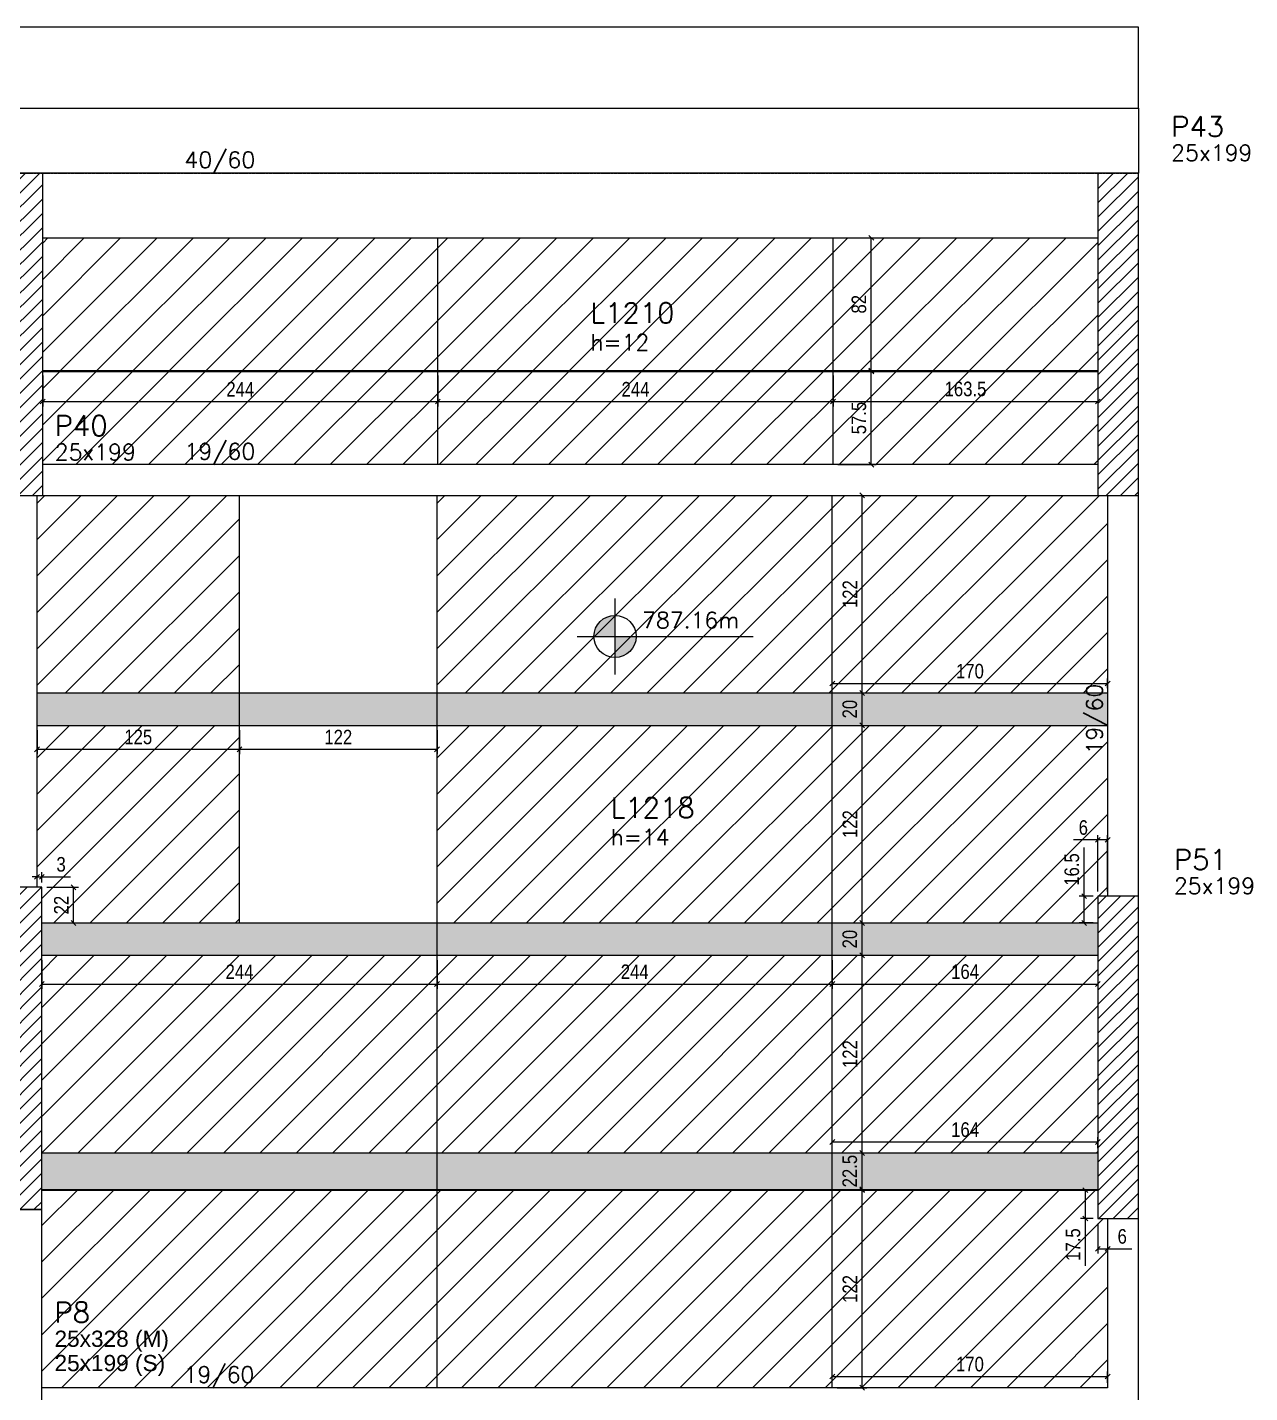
# Model space of a CAD drawing. Extents: x 1860 to 8661, y -614 to 3008.
# Drawn here: x 6547 to 7301, y 1177 to 2020 of the extents above; entities that cross this region are included whole.
import ezdxf

# ---------------------------------------------------------------- set-up
doc = ezdxf.new("R2010")
doc.units = 0
doc.linetypes.add('DASHED', pattern=[0.75, 0.5, -0.25])
for name, color, linetype in [('242', 12, 'Continuous'), ('71', 6, 'Continuous'), ('COTA', 241, 'Continuous'), ('F-LAJES', 3, 'Continuous'), ('F-LAJES-DIM', 2, 'Continuous'), ('F-LAJES-NOME', 4, 'Continuous'), ('F-NÍVEL-PLANTA', 2, 'Continuous'), ('F-PILARES-DIM', 172, 'Continuous'), ('F-PILARES-HACH', 174, 'Continuous'), ('F-PILARES-M', 170, 'Continuous'), ('F-PILARES-NOME', 170, 'Continuous'), ('F-PILARES-S', 170, 'Continuous'), ('F-PILARES-V', 170, 'Continuous'), ('F-TEXTO', 6, 'Continuous'), ('F-VIGAS', 3, 'Continuous'), ('F-VIGAS-DIM', 2, 'Continuous'), ('Painéis', 200, 'Continuous')]:
    doc.layers.add(name, color=color, linetype=linetype)
doc.layers.add('Hachura', color=251, linetype='Continuous', lineweight=9)
doc.styles.add('COTA TECNICA-50', font='techl___.ttf', dxfattribs={"height": 9})
doc.styles.add('MCP', font='romans.shx')
doc.styles.get("Standard").update_dxf_attribs({"font": 'arial.ttf'})
doc.dimstyles.new('COTA PAINEL-50', dxfattribs={"dimtxt": 9, "dimasz": 3, "dimexe": 3, "dimexo": 3, "dimgap": 3, "dimtad": 1, "dimdec": 1, "dimzin": 12, "dimdsep": 46, "dimtxsty": 'COTA TECNICA-50', "dimblk1": 'OBLIQUE', "dimblk2": 'OBLIQUE', "dimsah": 1, "dimcen": 0.9, "dimclrd": 4, "dimclre": 4, "dimclrt": 240, "dimadec": 1, "dimazin": 3, "dimtfac": 1, "dimtdec": 1, "dimtmove": 0, "dimatfit": 3, "dimfxl": 1, "dimtolj": 1, "dimtzin": 12, "dimarcsym": 0})
pattern_1 = [(45, (3973.15, 515.9404), (-4.419417, 4.419417), [])]
pattern_2 = [(45, (0, -425.763), (-11.22532, 11.22532), [])]

# ---------------------------------------------------------------- blocks, each defined once
blk = doc.blocks.new('Nível - Planta')
at = {"layer": 'F-NÍVEL-PLANTA'}
h = blk.add_hatch(color=71, dxfattribs=at)
h.paths.add_polyline_path([(0, 0), (0, 0.26, 0.414214), (-0.26, 0)])
h.paths.add_polyline_path([(0.26, 0), (0, 0), (0, -0.26, 0.414214)])
for p, q in [((0, -0.469), (0, 0.469)), ((-0.469, 0), (1.704, 0))]:
    blk.add_line(p, q, dxfattribs=at)
blk.add_circle((0, 0), 0.26, dxfattribs=at)
at = {"layer": 'F-TEXTO', "color": 3, "style": 'MCP'}
blk.add_attdef('NÍVEL', (0.333, 0.102), '', height=0.2, dxfattribs=at)
blk = doc.blocks.new('_Oblique')
at = {"color": 0, "linetype": 'ByBlock', "lineweight": -2}
blk.add_line((-0.5, -0.5), (0.5, 0.5), dxfattribs=at)
blk = doc.blocks.new('*D157')
at = {"layer": 'COTA', "color": 4, "lineweight": -2, "transparency": 16777216}
for p, q in [((6556.15, 1805.44), (6556.15, 1786.4)), ((6800.15, 1805.44), (6800.15, 1786.4)), ((6556.15, 1789.4), (6800.15, 1789.4))]:
    blk.add_line(p, q, dxfattribs=at)
at = {"layer": 'Defpoints', "color": 0, "transparency": 16777216}
for p in [(6556.15, 1808.44), (6800.15, 1808.44), (6800.15, 1789.4)]:
    blk.add_point(p, dxfattribs=at)
at = {"layer": 'COTA', "color": 4, "lineweight": -2, "transparency": 16777216, "xscale": 3, "yscale": 3, "zscale": 3, "rotation": 180}
blk.add_blockref('_Oblique', (6556.15, 1789.4), dxfattribs=at)
at = {"layer": 'COTA', "color": 4, "lineweight": -2, "transparency": 16777216, "xscale": 3, "yscale": 3, "zscale": 3}
blk.add_blockref('_Oblique', (6800.15, 1789.4), dxfattribs=at)
at = {"layer": 'COTA', "color": 240, "transparency": 16777216, "insert": (6678.15, 1796.96), "char_height": 9, "attachment_point": 5, "style": 'COTA TECNICA-50'}
blk.add_mtext('\\A1;244', dxfattribs=at)
blk = doc.blocks.new('*D158')
at = {"layer": 'COTA', "color": 4, "lineweight": -2, "transparency": 16777216}
for p, q in [((6800.15, 1805.44), (6800.15, 1786.4)), ((7044.15, 1805.44), (7044.15, 1786.4)), ((6800.15, 1789.4), (7044.15, 1789.4))]:
    blk.add_line(p, q, dxfattribs=at)
at = {"layer": 'Defpoints', "color": 0, "transparency": 16777216}
for p in [(6800.15, 1808.44), (7044.15, 1808.44), (7044.15, 1789.4)]:
    blk.add_point(p, dxfattribs=at)
at = {"layer": 'COTA', "color": 4, "lineweight": -2, "transparency": 16777216, "xscale": 3, "yscale": 3, "zscale": 3, "rotation": 180}
blk.add_blockref('_Oblique', (6800.15, 1789.4), dxfattribs=at)
at = {"layer": 'COTA', "color": 4, "lineweight": -2, "transparency": 16777216, "xscale": 3, "yscale": 3, "zscale": 3}
blk.add_blockref('_Oblique', (7044.15, 1789.4), dxfattribs=at)
at = {"layer": 'COTA', "color": 240, "transparency": 16777216, "insert": (6922.15, 1796.96), "char_height": 9, "attachment_point": 5, "style": 'COTA TECNICA-50'}
blk.add_mtext('\\A1;244', dxfattribs=at)
blk = doc.blocks.new('*D159')
at = {"layer": 'COTA', "color": 4, "lineweight": -2, "transparency": 16777216}
for p, q in [((7044.15, 1805.44), (7044.15, 1786.4)), ((7207.65, 1804.94), (7207.65, 1786.4)), ((7044.15, 1789.4), (7207.65, 1789.4))]:
    blk.add_line(p, q, dxfattribs=at)
at = {"layer": 'Defpoints', "color": 0, "transparency": 16777216}
for p in [(7044.15, 1808.44), (7207.65, 1807.94), (7207.65, 1789.4)]:
    blk.add_point(p, dxfattribs=at)
at = {"layer": 'COTA', "color": 4, "lineweight": -2, "transparency": 16777216, "xscale": 3, "yscale": 3, "zscale": 3, "rotation": 180}
blk.add_blockref('_Oblique', (7044.15, 1789.4), dxfattribs=at)
at = {"layer": 'COTA', "color": 4, "lineweight": -2, "transparency": 16777216, "xscale": 3, "yscale": 3, "zscale": 3}
blk.add_blockref('_Oblique', (7207.65, 1789.4), dxfattribs=at)
at = {"layer": 'COTA', "color": 240, "transparency": 16777216, "insert": (7125.9, 1797.09), "char_height": 9, "attachment_point": 5, "style": 'COTA TECNICA-50'}
blk.add_mtext('\\A1;163.5', dxfattribs=at)
blk = doc.blocks.new('*D160')
at = {"layer": 'COTA', "color": 4, "lineweight": -2, "transparency": 16777216}
for p, q in [((7047.15, 1807.94), (7070.71, 1807.94)), ((7067.71, 1750.44), (7067.71, 1807.94)), ((7047.15, 1750.44), (7070.71, 1750.44))]:
    blk.add_line(p, q, dxfattribs=at)
at = {"layer": 'Defpoints', "color": 0, "transparency": 16777216}
for p in [(7044.15, 1807.94), (7067.71, 1807.94), (7044.15, 1750.44)]:
    blk.add_point(p, dxfattribs=at)
at = {"layer": 'COTA', "color": 4, "lineweight": -2, "transparency": 16777216, "xscale": 3, "yscale": 3, "zscale": 3}
for p, rotation in [((7067.71, 1807.94), 90), ((7067.71, 1750.44), 270)]:
    blk.add_blockref('_Oblique', p, dxfattribs=dict(at, rotation=rotation))
at = {"layer": 'COTA', "color": 240, "transparency": 16777216, "insert": (7060.11, 1779.19), "char_height": 9, "attachment_point": 5, "rotation": 90, "style": 'COTA TECNICA-50'}
blk.add_mtext('\\A1;57.5', dxfattribs=at)
blk = doc.blocks.new('*D161')
at = {"layer": 'COTA', "color": 4, "lineweight": -2, "transparency": 16777216}
for p, q in [((7047.15, 1890.44), (7070.71, 1890.44)), ((7067.71, 1808.44), (7067.71, 1890.44)), ((7047.15, 1808.44), (7070.71, 1808.44))]:
    blk.add_line(p, q, dxfattribs=at)
at = {"layer": 'Defpoints', "color": 0, "transparency": 16777216}
for p in [(7044.15, 1890.44), (7067.71, 1890.44), (7044.15, 1808.44)]:
    blk.add_point(p, dxfattribs=at)
at = {"layer": 'COTA', "color": 4, "lineweight": -2, "transparency": 16777216, "xscale": 3, "yscale": 3, "zscale": 3}
for p, rotation in [((7067.71, 1890.44), 90), ((7067.71, 1808.44), 270)]:
    blk.add_blockref('_Oblique', p, dxfattribs=dict(at, rotation=rotation))
at = {"layer": 'COTA', "color": 240, "transparency": 16777216, "insert": (7060.13, 1849.44), "char_height": 9, "attachment_point": 5, "rotation": 90, "style": 'COTA TECNICA-50'}
blk.add_mtext('\\A1;82', dxfattribs=at)
blk = doc.blocks.new('*D215')
at = {"layer": 'COTA', "color": 4, "lineweight": -2, "transparency": 16777216}
for p, q in [((7043.65, 1183.44), (7043.65, 1190.38)), ((7213.65, 1183.44), (7213.65, 1190.38)), ((7043.65, 1187.38), (7213.65, 1187.38))]:
    blk.add_line(p, q, dxfattribs=at)
at = {"layer": 'Defpoints', "color": 0, "transparency": 16777216}
for p in [(7043.65, 1180.44), (7213.65, 1187.38), (7213.65, 1180.44)]:
    blk.add_point(p, dxfattribs=at)
at = {"layer": 'COTA', "color": 4, "lineweight": -2, "transparency": 16777216, "xscale": 3, "yscale": 3, "zscale": 3, "rotation": 180}
blk.add_blockref('_Oblique', (7043.65, 1187.38), dxfattribs=at)
at = {"layer": 'COTA', "color": 4, "lineweight": -2, "transparency": 16777216, "xscale": 3, "yscale": 3, "zscale": 3}
blk.add_blockref('_Oblique', (7213.65, 1187.38), dxfattribs=at)
at = {"layer": 'COTA', "color": 240, "transparency": 16777216, "insert": (7128.65, 1194.98), "char_height": 9, "attachment_point": 5, "style": 'COTA TECNICA-50'}
blk.add_mtext('\\A1;170', dxfattribs=at)
blk = doc.blocks.new('*D216')
at = {"layer": 'COTA', "color": 4, "lineweight": -2, "transparency": 16777216}
for p, q in [((7043.65, 1328.44), (7043.65, 1335.18)), ((7043.65, 1332.18), (7207.65, 1332.18)), ((7207.65, 1328.44), (7207.65, 1335.18))]:
    blk.add_line(p, q, dxfattribs=at)
at = {"layer": 'Defpoints', "color": 0, "transparency": 16777216}
for p in [(7207.65, 1332.18), (7043.65, 1325.44), (7207.65, 1325.44)]:
    blk.add_point(p, dxfattribs=at)
at = {"layer": 'COTA', "color": 4, "lineweight": -2, "transparency": 16777216, "xscale": 3, "yscale": 3, "zscale": 3, "rotation": 180}
blk.add_blockref('_Oblique', (7043.65, 1332.18), dxfattribs=at)
at = {"layer": 'COTA', "color": 4, "lineweight": -2, "transparency": 16777216, "xscale": 3, "yscale": 3, "zscale": 3}
blk.add_blockref('_Oblique', (7207.65, 1332.18), dxfattribs=at)
at = {"layer": 'COTA', "color": 240, "transparency": 16777216, "insert": (7125.65, 1339.77), "char_height": 9, "attachment_point": 5, "style": 'COTA TECNICA-50'}
blk.add_mtext('\\A1;164', dxfattribs=at)
blk = doc.blocks.new('*D217')
at = {"layer": 'COTA', "color": 4, "lineweight": -2, "transparency": 16777216}
for p, q in [((6555.65, 1444.44), (6555.65, 1426.71)), ((6799.65, 1444.44), (6799.65, 1426.71)), ((6555.65, 1429.71), (6799.65, 1429.71))]:
    blk.add_line(p, q, dxfattribs=at)
at = {"layer": 'Defpoints', "color": 0, "transparency": 16777216}
for p in [(6555.65, 1447.44), (6799.65, 1447.44), (6799.65, 1429.71)]:
    blk.add_point(p, dxfattribs=at)
at = {"layer": 'COTA', "color": 4, "lineweight": -2, "transparency": 16777216, "xscale": 3, "yscale": 3, "zscale": 3, "rotation": 180}
blk.add_blockref('_Oblique', (6555.65, 1429.71), dxfattribs=at)
at = {"layer": 'COTA', "color": 4, "lineweight": -2, "transparency": 16777216, "xscale": 3, "yscale": 3, "zscale": 3}
blk.add_blockref('_Oblique', (6799.65, 1429.71), dxfattribs=at)
at = {"layer": 'COTA', "color": 240, "transparency": 16777216, "insert": (6677.65, 1437.27), "char_height": 9, "attachment_point": 5, "style": 'COTA TECNICA-50'}
blk.add_mtext('\\A1;244', dxfattribs=at)
blk = doc.blocks.new('*D218')
at = {"layer": 'COTA', "color": 4, "lineweight": -2, "transparency": 16777216}
for p, q in [((6799.65, 1444.44), (6799.65, 1426.71)), ((7043.65, 1444.44), (7043.65, 1426.71)), ((6799.65, 1429.71), (7043.65, 1429.71))]:
    blk.add_line(p, q, dxfattribs=at)
at = {"layer": 'Defpoints', "color": 0, "transparency": 16777216}
for p in [(6799.65, 1447.44), (7043.65, 1447.44), (7043.65, 1429.71)]:
    blk.add_point(p, dxfattribs=at)
at = {"layer": 'COTA', "color": 4, "lineweight": -2, "transparency": 16777216, "xscale": 3, "yscale": 3, "zscale": 3, "rotation": 180}
blk.add_blockref('_Oblique', (6799.65, 1429.71), dxfattribs=at)
at = {"layer": 'COTA', "color": 4, "lineweight": -2, "transparency": 16777216, "xscale": 3, "yscale": 3, "zscale": 3}
blk.add_blockref('_Oblique', (7043.65, 1429.71), dxfattribs=at)
at = {"layer": 'COTA', "color": 240, "transparency": 16777216, "insert": (6921.65, 1437.27), "char_height": 9, "attachment_point": 5, "style": 'COTA TECNICA-50'}
blk.add_mtext('\\A1;244', dxfattribs=at)
blk = doc.blocks.new('*D219')
at = {"layer": 'COTA', "color": 4, "lineweight": -2, "transparency": 16777216}
for p, q in [((7043.65, 1444.44), (7043.65, 1426.71)), ((7207.65, 1444.44), (7207.65, 1426.71)), ((7043.65, 1429.71), (7207.65, 1429.71))]:
    blk.add_line(p, q, dxfattribs=at)
at = {"layer": 'Defpoints', "color": 0, "transparency": 16777216}
for p in [(7043.65, 1447.44), (7207.65, 1447.44), (7207.65, 1429.71)]:
    blk.add_point(p, dxfattribs=at)
at = {"layer": 'COTA', "color": 4, "lineweight": -2, "transparency": 16777216, "xscale": 3, "yscale": 3, "zscale": 3, "rotation": 180}
blk.add_blockref('_Oblique', (7043.65, 1429.71), dxfattribs=at)
at = {"layer": 'COTA', "color": 4, "lineweight": -2, "transparency": 16777216, "xscale": 3, "yscale": 3, "zscale": 3}
blk.add_blockref('_Oblique', (7207.65, 1429.71), dxfattribs=at)
at = {"layer": 'COTA', "color": 240, "transparency": 16777216, "insert": (7125.65, 1437.3), "char_height": 9, "attachment_point": 5, "style": 'COTA TECNICA-50'}
blk.add_mtext('\\A1;164', dxfattribs=at)
blk = doc.blocks.new('*D220')
at = {"layer": 'COTA', "color": 4, "lineweight": -2, "transparency": 16777216}
for p, q in [((7046.65, 1302.44), (7065.08, 1302.44)), ((7062.08, 1180.44), (7062.08, 1302.44)), ((7046.65, 1180.44), (7065.08, 1180.44))]:
    blk.add_line(p, q, dxfattribs=at)
at = {"layer": 'Defpoints', "color": 0, "transparency": 16777216}
for p in [(7043.65, 1302.44), (7062.08, 1302.44), (7043.65, 1180.44)]:
    blk.add_point(p, dxfattribs=at)
at = {"layer": 'COTA', "color": 4, "lineweight": -2, "transparency": 16777216, "xscale": 3, "yscale": 3, "zscale": 3}
for p, rotation in [((7062.08, 1302.44), 90), ((7062.08, 1180.44), 270)]:
    blk.add_blockref('_Oblique', p, dxfattribs=dict(at, rotation=rotation))
at = {"layer": 'COTA', "color": 240, "transparency": 16777216, "insert": (7054.53, 1241.44), "char_height": 9, "attachment_point": 5, "rotation": 90, "style": 'COTA TECNICA-50'}
blk.add_mtext('\\A1;122', dxfattribs=at)
blk = doc.blocks.new('*D221')
at = {"layer": 'COTA', "color": 4, "lineweight": -2, "transparency": 16777216}
for p, q in [((7046.65, 1325.44), (7065.08, 1325.44)), ((7062.08, 1302.94), (7062.08, 1325.44)), ((7046.65, 1302.94), (7065.08, 1302.94))]:
    blk.add_line(p, q, dxfattribs=at)
at = {"layer": 'Defpoints', "color": 0, "transparency": 16777216}
for p in [(7043.65, 1325.44), (7062.08, 1325.44), (7043.65, 1302.94)]:
    blk.add_point(p, dxfattribs=at)
at = {"layer": 'COTA', "color": 4, "lineweight": -2, "transparency": 16777216, "xscale": 3, "yscale": 3, "zscale": 3}
for p, rotation in [((7062.08, 1325.44), 90), ((7062.08, 1302.94), 270)]:
    blk.add_blockref('_Oblique', p, dxfattribs=dict(at, rotation=rotation))
at = {"layer": 'COTA', "color": 240, "transparency": 16777216, "insert": (7054.48, 1314.19), "char_height": 9, "attachment_point": 5, "rotation": 90, "style": 'COTA TECNICA-50'}
blk.add_mtext('\\A1;22.5', dxfattribs=at)
blk = doc.blocks.new('*D222')
at = {"layer": 'COTA', "color": 4, "lineweight": -2, "transparency": 16777216}
for p, q in [((7046.65, 1447.44), (7065.08, 1447.44)), ((7062.08, 1325.44), (7062.08, 1447.44)), ((7046.65, 1325.44), (7065.08, 1325.44))]:
    blk.add_line(p, q, dxfattribs=at)
at = {"layer": 'Defpoints', "color": 0, "transparency": 16777216}
for p in [(7043.65, 1447.44), (7062.08, 1447.44), (7043.65, 1325.44)]:
    blk.add_point(p, dxfattribs=at)
at = {"layer": 'COTA', "color": 4, "lineweight": -2, "transparency": 16777216, "xscale": 3, "yscale": 3, "zscale": 3}
for p, rotation in [((7062.08, 1447.44), 90), ((7062.08, 1325.44), 270)]:
    blk.add_blockref('_Oblique', p, dxfattribs=dict(at, rotation=rotation))
at = {"layer": 'COTA', "color": 240, "transparency": 16777216, "insert": (7054.53, 1386.44), "char_height": 9, "attachment_point": 5, "rotation": 90, "style": 'COTA TECNICA-50'}
blk.add_mtext('\\A1;122', dxfattribs=at)
blk = doc.blocks.new('*D223')
at = {"layer": 'COTA', "color": 4, "lineweight": -2, "transparency": 16777216}
for p, q in [((7046.65, 1467.44), (7065.08, 1467.44)), ((7062.08, 1447.44), (7062.08, 1467.44)), ((7046.65, 1447.44), (7065.08, 1447.44))]:
    blk.add_line(p, q, dxfattribs=at)
at = {"layer": 'Defpoints', "color": 0, "transparency": 16777216}
for p in [(7043.65, 1467.44), (7062.08, 1467.44), (7043.65, 1447.44)]:
    blk.add_point(p, dxfattribs=at)
at = {"layer": 'COTA', "color": 4, "lineweight": -2, "transparency": 16777216, "xscale": 3, "yscale": 3, "zscale": 3}
for p, rotation in [((7062.08, 1467.44), 90), ((7062.08, 1447.44), 270)]:
    blk.add_blockref('_Oblique', p, dxfattribs=dict(at, rotation=rotation))
at = {"layer": 'COTA', "color": 240, "transparency": 16777216, "insert": (7054.49, 1457.44), "char_height": 9, "attachment_point": 5, "rotation": 90, "style": 'COTA TECNICA-50'}
blk.add_mtext('\\A1;20', dxfattribs=at)
blk = doc.blocks.new('*D224')
at = {"layer": 'COTA', "color": 4, "lineweight": -2, "transparency": 16777216}
for p, q in [((7046.65, 1589.44), (7065.08, 1589.44)), ((7062.08, 1467.44), (7062.08, 1589.44)), ((7046.65, 1467.44), (7065.08, 1467.44))]:
    blk.add_line(p, q, dxfattribs=at)
at = {"layer": 'Defpoints', "color": 0, "transparency": 16777216}
for p in [(7043.65, 1589.44), (7062.08, 1589.44), (7043.65, 1467.44)]:
    blk.add_point(p, dxfattribs=at)
at = {"layer": 'COTA', "color": 4, "lineweight": -2, "transparency": 16777216, "xscale": 3, "yscale": 3, "zscale": 3}
for p, rotation in [((7062.08, 1589.44), 90), ((7062.08, 1467.44), 270)]:
    blk.add_blockref('_Oblique', p, dxfattribs=dict(at, rotation=rotation))
at = {"layer": 'COTA', "color": 240, "transparency": 16777216, "insert": (7054.53, 1528.44), "char_height": 9, "attachment_point": 5, "rotation": 90, "style": 'COTA TECNICA-50'}
blk.add_mtext('\\A1;122', dxfattribs=at)
blk = doc.blocks.new('*D225')
at = {"layer": 'COTA', "color": 4, "lineweight": -2, "transparency": 16777216}
for p, q in [((7046.65, 1609.44), (7065.08, 1609.44)), ((7062.08, 1589.44), (7062.08, 1609.44)), ((7046.65, 1589.44), (7065.08, 1589.44))]:
    blk.add_line(p, q, dxfattribs=at)
at = {"layer": 'Defpoints', "color": 0, "transparency": 16777216}
for p in [(7043.65, 1609.44), (7062.08, 1609.44), (7043.65, 1589.44)]:
    blk.add_point(p, dxfattribs=at)
at = {"layer": 'COTA', "color": 4, "lineweight": -2, "transparency": 16777216, "xscale": 3, "yscale": 3, "zscale": 3}
for p, rotation in [((7062.08, 1609.44), 90), ((7062.08, 1589.44), 270)]:
    blk.add_blockref('_Oblique', p, dxfattribs=dict(at, rotation=rotation))
at = {"layer": 'COTA', "color": 240, "transparency": 16777216, "insert": (7054.49, 1599.44), "char_height": 9, "attachment_point": 5, "rotation": 90, "style": 'COTA TECNICA-50'}
blk.add_mtext('\\A1;20', dxfattribs=at)
blk = doc.blocks.new('*D226')
at = {"layer": 'COTA', "color": 4, "lineweight": -2, "transparency": 16777216}
for p, q in [((7046.65, 1731.44), (7065.08, 1731.44)), ((7062.08, 1609.44), (7062.08, 1731.44)), ((7046.65, 1609.44), (7065.08, 1609.44))]:
    blk.add_line(p, q, dxfattribs=at)
at = {"layer": 'Defpoints', "color": 0, "transparency": 16777216}
for p in [(7043.65, 1731.44), (7062.08, 1731.44), (7043.65, 1609.44)]:
    blk.add_point(p, dxfattribs=at)
at = {"layer": 'COTA', "color": 4, "lineweight": -2, "transparency": 16777216, "xscale": 3, "yscale": 3, "zscale": 3}
for p, rotation in [((7062.08, 1731.44), 90), ((7062.08, 1609.44), 270)]:
    blk.add_blockref('_Oblique', p, dxfattribs=dict(at, rotation=rotation))
at = {"layer": 'COTA', "color": 240, "transparency": 16777216, "insert": (7054.53, 1670.44), "char_height": 9, "attachment_point": 5, "rotation": 90, "style": 'COTA TECNICA-50'}
blk.add_mtext('\\A1;122', dxfattribs=at)
blk = doc.blocks.new('*D227')
at = {"layer": 'COTA', "color": 4, "lineweight": -2, "transparency": 16777216}
for p, q in [((7043.65, 1612.44), (7043.65, 1618.26)), ((7043.65, 1615.26), (7213.65, 1615.26)), ((7213.65, 1612.44), (7213.65, 1618.26))]:
    blk.add_line(p, q, dxfattribs=at)
at = {"layer": 'Defpoints', "color": 0, "transparency": 16777216}
for p in [(7213.65, 1615.26), (7043.65, 1609.44), (7213.65, 1609.44)]:
    blk.add_point(p, dxfattribs=at)
at = {"layer": 'COTA', "color": 4, "lineweight": -2, "transparency": 16777216, "xscale": 3, "yscale": 3, "zscale": 3, "rotation": 180}
blk.add_blockref('_Oblique', (7043.65, 1615.26), dxfattribs=at)
at = {"layer": 'COTA', "color": 4, "lineweight": -2, "transparency": 16777216, "xscale": 3, "yscale": 3, "zscale": 3}
blk.add_blockref('_Oblique', (7213.65, 1615.26), dxfattribs=at)
at = {"layer": 'COTA', "color": 240, "transparency": 16777216, "insert": (7128.65, 1622.85), "char_height": 9, "attachment_point": 5, "style": 'COTA TECNICA-50'}
blk.add_mtext('\\A1;170', dxfattribs=at)
blk = doc.blocks.new('*D228')
at = {"layer": 'COTA', "color": 4, "lineweight": -2, "transparency": 16777216}
for p, q in [((7204.65, 1302.44), (7196.87, 1302.44)), ((7199.87, 1302.44), (7199.87, 1284.94)), ((7204.65, 1284.94), (7196.87, 1284.94)), ((7199.87, 1284.94), (7199.87, 1255.7))]:
    blk.add_line(p, q, dxfattribs=at)
at = {"layer": 'Defpoints', "color": 0, "transparency": 16777216}
for p in [(7207.65, 1302.44), (7199.87, 1284.94), (7207.65, 1284.94)]:
    blk.add_point(p, dxfattribs=at)
at = {"layer": 'COTA', "color": 4, "lineweight": -2, "transparency": 16777216, "xscale": 3, "yscale": 3, "zscale": 3}
for p, rotation in [((7199.87, 1302.44), 90), ((7199.87, 1284.94), 270)]:
    blk.add_blockref('_Oblique', p, dxfattribs=dict(at, rotation=rotation))
at = {"layer": 'COTA', "color": 240, "transparency": 16777216, "insert": (7192.28, 1268.82), "char_height": 9, "attachment_point": 5, "rotation": 90, "style": 'COTA TECNICA-50'}
blk.add_mtext('\\A1;17.5', dxfattribs=at)
blk = doc.blocks.new('*D229')
at = {"layer": 'COTA', "color": 4, "lineweight": -2, "transparency": 16777216}
for p, q in [((7207.65, 1281.94), (7207.65, 1263.25)), ((7213.65, 1281.94), (7213.65, 1263.25)), ((7207.65, 1266.25), (7213.65, 1266.25)), ((7213.65, 1266.25), (7228.65, 1266.25))]:
    blk.add_line(p, q, dxfattribs=at)
at = {"layer": 'Defpoints', "color": 0, "transparency": 16777216}
for p in [(7207.65, 1284.94), (7213.65, 1284.94), (7213.65, 1266.25)]:
    blk.add_point(p, dxfattribs=at)
at = {"layer": 'COTA', "color": 4, "lineweight": -2, "transparency": 16777216, "xscale": 3, "yscale": 3, "zscale": 3, "rotation": 180}
blk.add_blockref('_Oblique', (7207.65, 1266.25), dxfattribs=at)
at = {"layer": 'COTA', "color": 4, "lineweight": -2, "transparency": 16777216, "xscale": 3, "yscale": 3, "zscale": 3}
blk.add_blockref('_Oblique', (7213.65, 1266.25), dxfattribs=at)
at = {"layer": 'COTA', "color": 240, "transparency": 16777216, "insert": (7222.65, 1273.84), "char_height": 9, "attachment_point": 5, "style": 'COTA TECNICA-50'}
blk.add_mtext('\\A1;6', dxfattribs=at)
blk = doc.blocks.new('*D230')
at = {"layer": 'COTA', "color": 4, "lineweight": -2, "transparency": 16777216}
for p, q in [((7199.17, 1483.94), (7199.17, 1513.91)), ((7204.65, 1483.94), (7196.17, 1483.94)), ((7199.17, 1467.44), (7199.17, 1483.94)), ((7204.65, 1467.44), (7196.17, 1467.44))]:
    blk.add_line(p, q, dxfattribs=at)
at = {"layer": 'Defpoints', "color": 0, "transparency": 16777216}
for p in [(7199.17, 1483.94), (7207.65, 1483.94), (7207.65, 1467.44)]:
    blk.add_point(p, dxfattribs=at)
at = {"layer": 'COTA', "color": 4, "lineweight": -2, "transparency": 16777216, "xscale": 3, "yscale": 3, "zscale": 3}
for p, rotation in [((7199.17, 1483.94), 90), ((7199.17, 1467.44), 270)]:
    blk.add_blockref('_Oblique', p, dxfattribs=dict(at, rotation=rotation))
at = {"layer": 'COTA', "color": 240, "transparency": 16777216, "insert": (7191.57, 1500.43), "char_height": 9, "attachment_point": 5, "rotation": 90, "style": 'COTA TECNICA-50'}
blk.add_mtext('\\A1;16.5', dxfattribs=at)
blk = doc.blocks.new('*D231')
at = {"layer": 'COTA', "color": 4, "lineweight": -2, "transparency": 16777216}
for p, q in [((7207.65, 1518.71), (7192.65, 1518.71)), ((7207.65, 1486.94), (7207.65, 1521.71)), ((7213.65, 1518.71), (7207.65, 1518.71)), ((7213.65, 1486.94), (7213.65, 1521.71))]:
    blk.add_line(p, q, dxfattribs=at)
at = {"layer": 'Defpoints', "color": 0, "transparency": 16777216}
for p in [(7207.65, 1518.71), (7207.65, 1483.94), (7213.65, 1483.94)]:
    blk.add_point(p, dxfattribs=at)
at = {"layer": 'COTA', "color": 4, "lineweight": -2, "transparency": 16777216, "xscale": 3, "yscale": 3, "zscale": 3, "rotation": 180}
blk.add_blockref('_Oblique', (7207.65, 1518.71), dxfattribs=at)
at = {"layer": 'COTA', "color": 4, "lineweight": -2, "transparency": 16777216, "xscale": 3, "yscale": 3, "zscale": 3}
blk.add_blockref('_Oblique', (7213.65, 1518.71), dxfattribs=at)
at = {"layer": 'COTA', "color": 240, "transparency": 16777216, "insert": (7198.65, 1526.3), "char_height": 9, "attachment_point": 5, "style": 'COTA TECNICA-50'}
blk.add_mtext('\\A1;6', dxfattribs=at)
blk = doc.blocks.new('*D232')
at = {"layer": 'COTA', "color": 4, "lineweight": -2, "transparency": 16777216}
for p, q in [((6552.65, 1586.44), (6552.65, 1571.64)), ((6677.65, 1586.44), (6677.65, 1571.64)), ((6552.65, 1574.64), (6677.65, 1574.64))]:
    blk.add_line(p, q, dxfattribs=at)
at = {"layer": 'Defpoints', "color": 0, "transparency": 16777216}
for p in [(6552.65, 1589.44), (6677.65, 1589.44), (6677.65, 1574.64)]:
    blk.add_point(p, dxfattribs=at)
at = {"layer": 'COTA', "color": 4, "lineweight": -2, "transparency": 16777216, "xscale": 3, "yscale": 3, "zscale": 3, "rotation": 180}
blk.add_blockref('_Oblique', (6552.65, 1574.64), dxfattribs=at)
at = {"layer": 'COTA', "color": 4, "lineweight": -2, "transparency": 16777216, "xscale": 3, "yscale": 3, "zscale": 3}
blk.add_blockref('_Oblique', (6677.65, 1574.64), dxfattribs=at)
at = {"layer": 'COTA', "color": 240, "transparency": 16777216, "insert": (6615.15, 1582.23), "char_height": 9, "attachment_point": 5, "style": 'COTA TECNICA-50'}
blk.add_mtext('\\A1;125', dxfattribs=at)
blk = doc.blocks.new('*D233')
at = {"layer": 'COTA', "color": 4, "lineweight": -2, "transparency": 16777216}
for p, q in [((6677.65, 1586.44), (6677.65, 1571.64)), ((6799.65, 1586.44), (6799.65, 1571.64)), ((6677.65, 1574.64), (6799.65, 1574.64))]:
    blk.add_line(p, q, dxfattribs=at)
at = {"layer": 'Defpoints', "color": 0, "transparency": 16777216}
for p in [(6677.65, 1589.44), (6799.65, 1589.44), (6799.65, 1574.64)]:
    blk.add_point(p, dxfattribs=at)
at = {"layer": 'COTA', "color": 4, "lineweight": -2, "transparency": 16777216, "xscale": 3, "yscale": 3, "zscale": 3, "rotation": 180}
blk.add_blockref('_Oblique', (6677.65, 1574.64), dxfattribs=at)
at = {"layer": 'COTA', "color": 4, "lineweight": -2, "transparency": 16777216, "xscale": 3, "yscale": 3, "zscale": 3}
blk.add_blockref('_Oblique', (6799.65, 1574.64), dxfattribs=at)
at = {"layer": 'COTA', "color": 240, "transparency": 16777216, "insert": (6738.65, 1582.19), "char_height": 9, "attachment_point": 5, "style": 'COTA TECNICA-50'}
blk.add_mtext('\\A1;122', dxfattribs=at)
blk = doc.blocks.new('*D234')
at = {"layer": 'COTA', "color": 4, "lineweight": -2, "transparency": 16777216}
for p, q in [((6558.65, 1489.44), (6578.16, 1489.44)), ((6575.16, 1467.44), (6575.16, 1489.44)), ((6558.65, 1467.44), (6578.16, 1467.44))]:
    blk.add_line(p, q, dxfattribs=at)
at = {"layer": 'Defpoints', "color": 0, "transparency": 16777216}
for p in [(6555.65, 1489.44), (6575.16, 1489.44), (6555.65, 1467.44)]:
    blk.add_point(p, dxfattribs=at)
at = {"layer": 'COTA', "color": 4, "lineweight": -2, "transparency": 16777216, "xscale": 3, "yscale": 3, "zscale": 3}
for p, rotation in [((6575.16, 1489.44), 90), ((6575.16, 1467.44), 270)]:
    blk.add_blockref('_Oblique', p, dxfattribs=dict(at, rotation=rotation))
at = {"layer": 'COTA', "color": 240, "transparency": 16777216, "insert": (6567.66, 1478.44), "char_height": 9, "attachment_point": 5, "rotation": 90, "style": 'COTA TECNICA-50'}
blk.add_mtext('\\A1;22', dxfattribs=at)
blk = doc.blocks.new('*D235')
at = {"layer": 'COTA', "color": 4, "lineweight": -2, "transparency": 16777216}
for p, q in [((6552.65, 1495.87), (6549.65, 1495.87)), ((6552.65, 1492.44), (6552.65, 1498.87)), ((6552.65, 1495.87), (6555.65, 1495.87)), ((6555.65, 1492.44), (6555.65, 1498.87)), ((6555.65, 1495.87), (6573.35, 1495.87))]:
    blk.add_line(p, q, dxfattribs=at)
at = {"layer": 'Defpoints', "color": 0, "transparency": 16777216}
for p in [(6555.65, 1495.87), (6552.65, 1489.44), (6555.65, 1489.44)]:
    blk.add_point(p, dxfattribs=at)
at = {"layer": 'COTA', "color": 4, "lineweight": -2, "transparency": 16777216, "xscale": 3, "yscale": 3, "zscale": 3}
blk.add_blockref('_Oblique', (6552.65, 1495.87), dxfattribs=at)
at = {"layer": 'COTA', "color": 4, "lineweight": -2, "transparency": 16777216, "xscale": 3, "yscale": 3, "zscale": 3, "rotation": 180}
blk.add_blockref('_Oblique', (6555.65, 1495.87), dxfattribs=at)
at = {"layer": 'COTA', "color": 240, "transparency": 16777216, "insert": (6567.5, 1503.56), "char_height": 9, "attachment_point": 5, "style": 'COTA TECNICA-50'}
blk.add_mtext('\\A1;3', dxfattribs=at)

msp = doc.modelspace()

# ---------------------------------------------------------------- hatches: boundary and pattern name
at = {"layer": 'F-PILARES-HACH', "linetype": 'Continuous'}
h = msp.add_hatch(dxfattribs=at)
h.set_pattern_fill('ANSI31', color=256, scale=50, style=0)
h.set_pattern_definition(pattern_1)
h.paths.add_polyline_path([(6531.15, 1731.44), (6556.15, 1731.44), (6556.15, 1930.44), (6531.15, 1930.44)], flags=16)
h = msp.add_hatch(dxfattribs=at)
h.set_pattern_fill('ANSI31', color=256, scale=50, style=0)
h.set_pattern_definition(pattern_1)
h.paths.add_polyline_path([(7207.65, 1731.44), (7232.65, 1731.44), (7232.65, 1930.44), (7207.65, 1930.44)], flags=16)
h = msp.add_hatch(dxfattribs=at)
h.set_pattern_fill('ANSI31', color=256, scale=50, style=0)
h.set_pattern_definition(pattern_1)
h.paths.add_polyline_path([(6530.65, 1290.44), (6555.65, 1290.44), (6555.65, 1489.44), (6530.65, 1489.44)], flags=16)
h = msp.add_hatch(dxfattribs=at)
h.set_pattern_fill('ANSI31', color=256, scale=50, style=0)
h.set_pattern_definition(pattern_1)
h.paths.add_polyline_path([(7207.65, 1284.94), (7232.65, 1284.94), (7232.65, 1483.94), (7207.65, 1483.94)], flags=16)
at = {"layer": 'Hachura', "linetype": 'ByBlock'}
h = msp.add_hatch(dxfattribs=at)
h.set_pattern_fill('ANSI31', color=256, scale=5)
h.set_pattern_definition(pattern_2)
h.paths.add_polyline_path([(6556.15, 1890.44), (6556.15, 1808.44), (6800.15, 1808.44), (6800.15, 1890.44)])
h.paths.add_polyline_path([(6556.15, 1807.94), (6556.15, 1750.44), (6800.15, 1750.44), (6800.15, 1807.94)])
h.paths.add_polyline_path([(7044.15, 1750.44), (7044.15, 1807.94), (6800.15, 1807.94), (6800.15, 1750.44)])
h.paths.add_polyline_path([(7044.15, 1890.44), (6800.15, 1890.44), (6800.15, 1808.44), (7044.15, 1808.44)])
h.paths.add_polyline_path([(7207.65, 1808.44), (7207.65, 1890.44), (7044.15, 1890.44), (7044.15, 1808.44)])
h.paths.add_polyline_path([(7207.65, 1750.44), (7207.65, 1807.94), (7044.15, 1807.94), (7044.15, 1750.44)])
h = msp.add_hatch(dxfattribs=at)
h.set_pattern_fill('ANSI31', color=256, scale=5)
h.set_pattern_definition(pattern_2)
h.paths.add_polyline_path([(6677.65, 1731.44), (6556.15, 1731.44), (6552.65, 1731.44), (6552.65, 1609.44), (6677.65, 1609.44)])
h.paths.add_polyline_path([(6677.65, 1467.44), (6677.65, 1589.44), (6552.65, 1589.44), (6552.65, 1489.44), (6555.65, 1489.44), (6555.65, 1467.44)])
h = msp.add_hatch(dxfattribs=at)
h.set_pattern_fill('ANSI31', color=256, scale=5)
h.set_pattern_definition(pattern_2)
h.paths.add_polyline_path([(6799.65, 1180.44), (6799.65, 1302.44), (6555.65, 1302.44), (6555.65, 1290.44), (6555.65, 1180.44)])
h.paths.add_polyline_path([(6799.65, 1325.44), (6799.65, 1447.44), (6555.65, 1447.44), (6555.65, 1325.44)])
h.paths.add_polyline_path([(7043.65, 1325.44), (7043.65, 1447.44), (6799.65, 1447.44), (6799.65, 1325.44)])
h.paths.add_polyline_path([(6799.65, 1302.44), (6799.65, 1180.44), (7043.65, 1180.44), (7043.65, 1302.44)])
h.paths.add_polyline_path([(7213.65, 1180.44), (7213.65, 1284.94), (7207.65, 1284.94), (7207.65, 1302.44), (7043.65, 1302.44), (7043.65, 1180.44)])
h.paths.add_polyline_path([(7043.65, 1447.44), (7043.65, 1325.44), (7207.65, 1325.44), (7207.65, 1447.44)])
h.paths.add_polyline_path([(7043.65, 1589.44), (7043.65, 1467.44), (7207.65, 1467.44), (7207.65, 1483.94), (7213.65, 1483.94), (7213.65, 1589.44)])
h.paths.add_polyline_path([(7043.65, 1589.44), (6799.65, 1589.44), (6799.65, 1467.44), (7043.65, 1467.44)])
h.paths.add_polyline_path([(7213.65, 1609.44), (7213.65, 1731.44), (7207.65, 1731.44), (7043.65, 1731.44), (7043.65, 1609.44)])
h.paths.add_polyline_path([(7043.65, 1731.44), (6799.65, 1731.44), (6799.65, 1609.44), (7043.65, 1609.44)])
h = msp.add_hatch(color=256, dxfattribs=at)
h.dxf.hatch_style = 1
h.paths.add_polyline_path([(6799.65, 1609.44), (6552.65, 1609.44), (6552.65, 1589.44), (6799.65, 1589.44)])
h.paths.add_polyline_path([(7043.65, 1609.44), (6799.65, 1609.44), (6799.65, 1589.44), (7043.65, 1589.44)])
h.paths.add_polyline_path([(7213.65, 1609.44), (7043.65, 1609.44), (7043.65, 1589.44), (7213.65, 1589.44)])
h = msp.add_hatch(color=256, dxfattribs=at)
h.dxf.hatch_style = 1
h.paths.add_polyline_path([(6799.65, 1467.44), (6555.65, 1467.44), (6555.65, 1447.44), (6799.65, 1447.44)])
h.paths.add_polyline_path([(7043.65, 1467.44), (6799.65, 1467.44), (6799.65, 1447.44), (7043.65, 1447.44)])
h.paths.add_polyline_path([(7207.65, 1467.44), (7043.65, 1467.44), (7043.65, 1447.44), (7207.65, 1447.44)])
h = msp.add_hatch(color=256, dxfattribs=at)
h.dxf.hatch_style = 1
h.paths.add_polyline_path([(6799.65, 1325.44), (6555.65, 1325.44), (6555.65, 1302.44), (6799.65, 1302.44)])
h.paths.add_polyline_path([(7043.65, 1325.44), (6799.65, 1325.44), (6799.65, 1302.44), (7043.65, 1302.44)])
h.paths.add_polyline_path([(7207.65, 1325.44), (7043.65, 1325.44), (7043.65, 1302.44), (7207.65, 1302.44)])

# ---------------------------------------------------------------- linework, layer by layer
at = {"layer": '242', "linetype": 'Continuous'}
for p, q in [((7220.15, 1830.94), (7220.15, 1830.94)), ((7220.15, 1384.44), (7220.15, 1384.44))]:
    msp.add_line(p, q, dxfattribs=at)
at = {"layer": '71', "color": 2}
for p, q in [((7232.65, 2020.44), (5249.15, 2020.44)), ((7232.65, 1970.44), (7232.65, 2020.44))]:
    msp.add_line(p, q, dxfattribs=at)
at = {"layer": '71', "color": 1, "linetype": 'DASHED'}
msp.add_line((5249.15, 1930.44), (7232.65, 1930.44), dxfattribs=at)
at = {"layer": 'F-LAJES', "linetype": 'Continuous'}
for p, q in [((2734.15, 1970.44), (7232.65, 1970.44)), ((7232.65, 1970.44), (7232.65, 1930.44))]:
    msp.add_line(p, q, dxfattribs=at)
at = {"layer": 'F-PILARES-M', "linetype": 'Continuous'}
msp.add_lwpolyline([(6555.65, 1290.44), (6530.65, 1290.44), (6530.65, 1161.44), (6555.65, 1161.44), (6555.65, 1290.44)], dxfattribs=at)
at = {"layer": 'F-PILARES-S', "linetype": 'Continuous'}
for points in [[(6531.15, 1731.44), (6556.15, 1731.44), (6556.15, 1930.44), (6531.15, 1930.44), (6531.15, 1731.44)], [(7207.65, 1731.44), (7232.65, 1731.44), (7232.65, 1930.44), (7207.65, 1930.44), (7207.65, 1731.44)], [(7207.65, 1284.94), (7232.65, 1284.94), (7232.65, 1483.94), (7207.65, 1483.94), (7207.65, 1284.94)]]:
    msp.add_lwpolyline(points, dxfattribs=at)
at = {"layer": 'F-PILARES-V', "linetype": 'Continuous'}
msp.add_lwpolyline([(6530.65, 1290.44), (6555.65, 1290.44), (6555.65, 1489.44), (6530.65, 1489.44), (6530.65, 1290.44)], dxfattribs=at)
at = {"layer": 'F-VIGAS'}
for points in [[(7207.65, 1930.44), (6556.15, 1930.44)], [(6556.15, 1890.44), (7207.65, 1890.44)], [(7207.65, 1750.44), (6556.15, 1750.44)], [(6552.65, 1489.44), (6552.65, 1731.44)], [(6556.15, 1731.44), (7207.65, 1731.44)], [(7213.65, 1731.44), (7213.65, 1483.94)], [(7232.65, 1483.94), (7232.65, 1731.44)], [(7213.65, 1284.94), (7213.65, 1180.44)], [(7232.65, 1170.94), (7232.65, 1284.94)], [(7213.65, 1180.44), (6555.65, 1180.44)]]:
    msp.add_lwpolyline(points, dxfattribs=at)
at = {"layer": 'Painéis'}
for p, q in [((6800.15, 1750.44), (6800.15, 1890.44)), ((7044.15, 1750.44), (7044.15, 1890.44))]:
    msp.add_line(p, q, dxfattribs=at)
for points in [[(6556.15, 1808.44), (7207.65, 1808.44)], [(6556.15, 1807.94), (7207.65, 1807.94)], [(6677.65, 1467.44), (6677.65, 1731.44)], [(6799.65, 1180.44), (6799.65, 1731.44)], [(7043.65, 1180.44), (7043.65, 1731.44)], [(6552.65, 1609.44), (7213.65, 1609.44)], [(6552.65, 1589.44), (7213.65, 1589.44)], [(6555.65, 1467.44), (7207.65, 1467.44)], [(6555.65, 1447.44), (7207.65, 1447.44)], [(6555.65, 1325.44), (7207.65, 1325.44)], [(6555.65, 1302.94), (7207.65, 1302.94)], [(6555.65, 1302.44), (7207.65, 1302.44)]]:
    msp.add_lwpolyline(points, dxfattribs=at)

# ---------------------------------------------------------------- block references
at = {"layer": 'F-NÍVEL-PLANTA', "linetype": 'Continuous', "xscale": 50, "yscale": 50, "zscale": 50}
msp.add_blockref('Nível - Planta', (6909.53, 1644.32), dxfattribs=at).add_auto_attribs({'NÍVEL': '787.16m'})

# ---------------------------------------------------------------- texts
at = {"layer": 'F-LAJES-DIM', "linetype": 'Continuous', "style": 'MCP'}
for s, p in [('h=12', (6894.26, 1820.87)), ('h=14', (6906.78, 1515.36))]:
    msp.add_text(s, height=10, dxfattribs=at).set_placement(p)
at = {"layer": 'F-LAJES-NOME', "linetype": 'Continuous', "style": 'MCP'}
for s, p in [('L1210', (6894.26, 1837.87)), ('L1218', (6906.78, 1532.36))]:
    msp.add_text(s, height=12.5, dxfattribs=at).set_placement(p)
at = {"layer": 'F-PILARES-DIM', "linetype": 'Continuous', "style": 'MCP'}
for p in [(7252.9, 1937.93), (6563.56, 1753.17), (7254.57, 1485.31)]:
    msp.add_text('25x199', height=10, dxfattribs=at).set_placement(p)
at = {"layer": 'F-PILARES-DIM', "linetype": 'Continuous'}
for s, p in [('25x328 (M)', (6563.44, 1205.69)), ('25x199 (S)', (6563.44, 1190.69))]:
    msp.add_text(s, height=10, dxfattribs=at).set_placement(p)
at = {"layer": 'F-PILARES-NOME', "linetype": 'Continuous', "style": 'MCP'}
for s, p in [('P43', (7252.9, 1952.93)), ('P40', (6563.56, 1768.17)), ('P51', (7254.57, 1500.31)), ('P8', (6563.44, 1220.69))]:
    msp.add_text(s, height=12.5, dxfattribs=at).set_placement(p)
at = {"layer": 'F-VIGAS-DIM', "linetype": 'Continuous', "style": 'MCP'}
for s, p in [('40/60', (6643.65, 1933.57)), ('19/60', (6643.65, 1753.57)), ('19/60', (6643.15, 1183.57))]:
    msp.add_text(s, height=10, dxfattribs=at).set_placement(p)
msp.add_text('19/60', height=10, rotation=90, dxfattribs=at).set_placement((7210.52, 1571.44))

# ---------------------------------------------------------------- dimensions: what is measured, and where the dimension line sits
at = {"layer": 'COTA'}
for base, p1, p2, picture, middle in [((7067.71, 1890.44), (7044.15, 1808.44), (7044.15, 1890.44), '*D161', (7060.13, 1849.44)), ((7067.71, 1807.94), (7044.15, 1750.44), (7044.15, 1807.94), '*D160', (7060.11, 1779.19)), ((7199.17, 1483.94), (7207.65, 1467.44), (7207.65, 1483.94), '*D230', (7191.57, 1500.43)), ((6575.16, 1489.44), (6555.65, 1467.44), (6555.65, 1489.44), '*D234', (6567.66, 1478.44)), ((7062.08, 1302.44), (7043.65, 1180.44), (7043.65, 1302.44), '*D220', (7054.53, 1241.44)), ((7199.87, 1284.94), (7207.65, 1302.44), (7207.65, 1284.94), '*D228', (7192.28, 1268.82))]:
    dim = msp.add_linear_dim(base=base, p1=p1, p2=p2, angle=90, dimstyle='COTA PAINEL-50', dxfattribs=at)
    dim.commit()
    dim.dimension.update_dxf_attribs({"geometry": picture, "text_midpoint": middle})
for base, p1, p2, picture, middle in [((6800.15, 1789.4), (6556.15, 1808.44), (6800.15, 1808.44), '*D157', (6678.15, 1796.96)), ((7213.65, 1615.26), (7043.65, 1609.44), (7213.65, 1609.44), '*D227', (7128.65, 1622.85)), ((6677.65, 1574.64), (6552.65, 1589.44), (6677.65, 1589.44), '*D232', (6615.15, 1582.23)), ((7207.65, 1518.71), (7213.65, 1483.94), (7207.65, 1483.94), '*D231', (7198.65, 1526.3)), ((6555.65, 1495.87), (6552.65, 1489.44), (6555.65, 1489.44), '*D235', (6567.5, 1503.56)), ((6799.65, 1429.71), (6555.65, 1447.44), (6799.65, 1447.44), '*D217', (6677.65, 1437.27)), ((7207.65, 1332.18), (7043.65, 1325.44), (7207.65, 1325.44), '*D216', (7125.65, 1339.77)), ((7213.65, 1266.25), (7207.65, 1284.94), (7213.65, 1284.94), '*D229', (7222.65, 1273.84)), ((7213.65, 1187.38), (7043.65, 1180.44), (7213.65, 1180.44), '*D215', (7128.65, 1194.98))]:
    dim = msp.add_linear_dim(base=base, p1=p1, p2=p2, dimstyle='COTA PAINEL-50', dxfattribs=at)
    dim.commit()
    dim.dimension.update_dxf_attribs({"geometry": picture, "text_midpoint": middle})
for base, p1, p2, picture, middle in [((7044.15, 1789.4), (6800.15, 1808.44), (7044.15, 1808.44), '*D158', (6922.15, 1796.96)), ((7207.65, 1789.4), (7044.15, 1808.44), (7207.65, 1807.94), '*D159', (7125.9, 1797.09)), ((6799.65, 1574.64), (6677.65, 1589.44), (6799.65, 1589.44), '*D233', (6738.65, 1582.19)), ((7043.65, 1429.71), (6799.65, 1447.44), (7043.65, 1447.44), '*D218', (6921.65, 1437.27)), ((7207.65, 1429.71), (7043.65, 1447.44), (7207.65, 1447.44), '*D219', (7125.65, 1437.3))]:
    dim = msp.add_linear_dim(base=base, p1=p1, p2=p2, dimstyle='COTA PAINEL-50', override={"dimtmove": 1}, dxfattribs=at)
    dim.commit()
    dim.dimension.update_dxf_attribs({"geometry": picture, "text_midpoint": middle})
for base, p1, p2, picture, middle in [((7062.08, 1731.44), (7043.65, 1609.44), (7043.65, 1731.44), '*D226', (7054.53, 1670.44)), ((7062.08, 1609.44), (7043.65, 1589.44), (7043.65, 1609.44), '*D225', (7054.49, 1599.44)), ((7062.08, 1589.44), (7043.65, 1467.44), (7043.65, 1589.44), '*D224', (7054.53, 1528.44)), ((7062.08, 1467.44), (7043.65, 1447.44), (7043.65, 1467.44), '*D223', (7054.49, 1457.44)), ((7062.08, 1447.44), (7043.65, 1325.44), (7043.65, 1447.44), '*D222', (7054.53, 1386.44))]:
    dim = msp.add_linear_dim(base=base, p1=p1, p2=p2, angle=90, dimstyle='COTA PAINEL-50', override={"dimtmove": 1}, dxfattribs=at)
    dim.commit()
    dim.dimension.update_dxf_attribs({"geometry": picture, "text_midpoint": middle})
dim = msp.add_linear_dim(base=(7062.08, 1325.44), p1=(7043.65, 1302.94), p2=(7043.65, 1325.44), angle=90, dimstyle='COTA PAINEL-50', dxfattribs=at)
dim.commit()
dim.dimension.update_dxf_attribs({"geometry": '*D221', "text_midpoint": (7062.08, 1314.19), "dimtype": 160})

doc.saveas('drawing.dxf')
